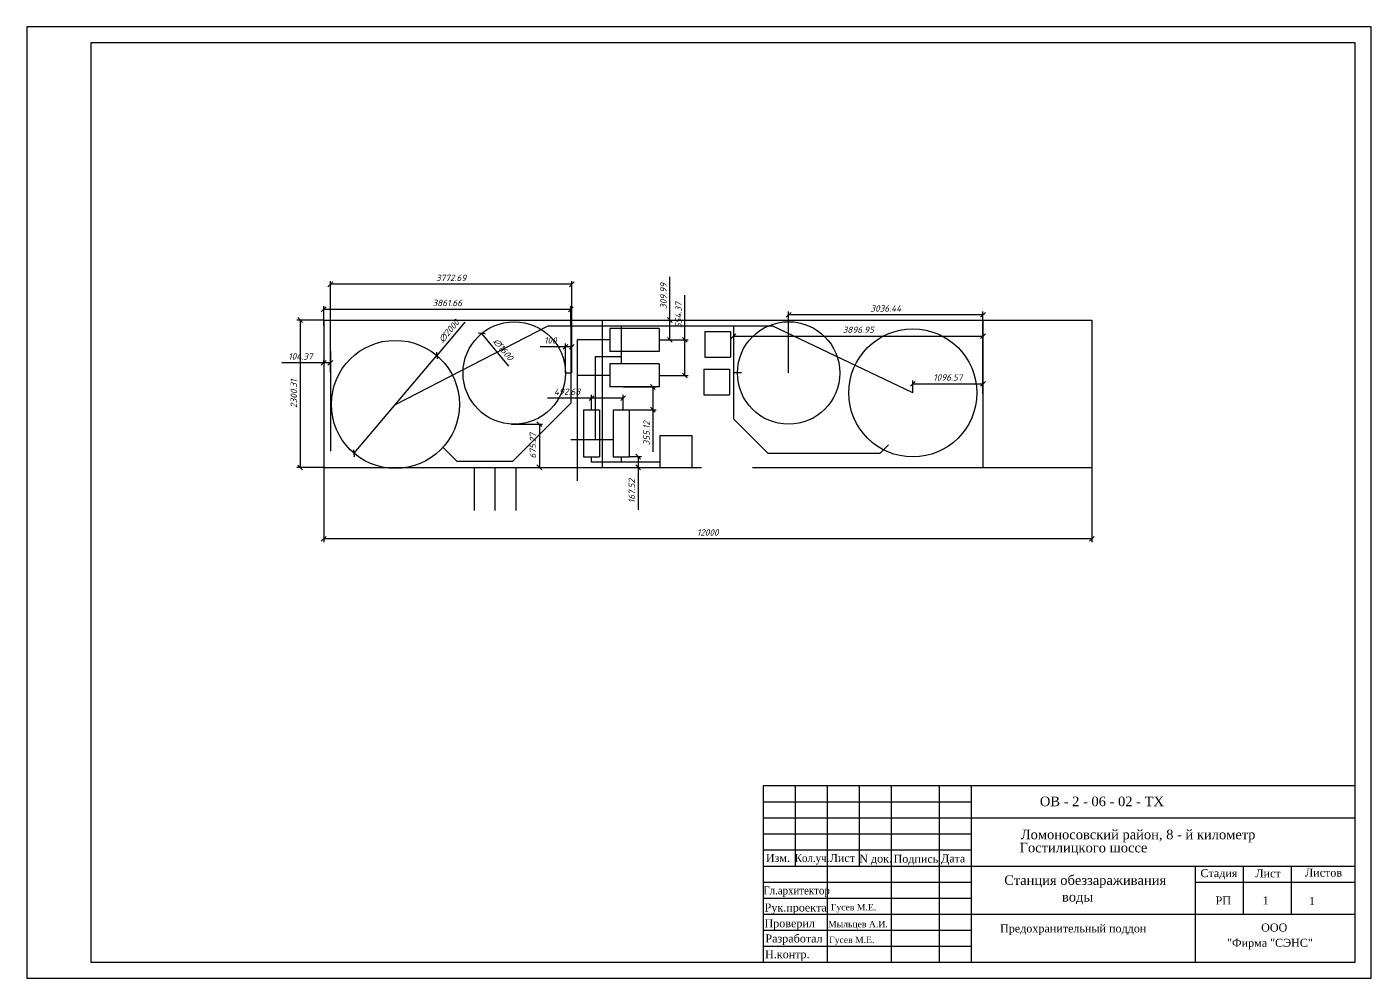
# Model space of a CAD drawing. Header units: millimetres. Extents: x -17979 to 93814, y -32242 to 30101.
# Drawn here: x 51119 to 93119, y 401 to 30101 of the extents above; entities that cross this region are included whole.
import ezdxf

# ---------------------------------------------------------------- set-up
doc = ezdxf.new("R2010")
doc.units = ezdxf.units.MM
doc.styles.add('CН', font='')
doc.styles.add('СИС', font='txt.shx', dxfattribs={"oblique": 15})
doc.styles.add('СН с наклоном', font='', dxfattribs={"oblique": 15})
doc.styles.get('CН').set_extended_font_data('Times New Roman Cyr')
doc.styles.get('СН с наклоном').set_extended_font_data('Times New Roman Cyr')
doc.dimstyles.new('50 СИС', dxfattribs={"dimscale": 0, "dimtxt": 200, "dimasz": 150, "dimexe": 100, "dimexo": 0.625, "dimgap": 100, "dimtad": 1, "dimlfac": 0.5, "dimdsep": 46, "dimtxsty": 'СИС', "dimblk": 'OBLIQUE', "dimcen": 2.5, "dimclrd": 3, "dimclre": 3, "dimclrt": 7, "dimadec": 0, "dimazin": 0, "dimtm": 1e-09, "dimtfac": 1, "dimtmove": 0, "dimatfit": 3, "dimldrblk": 'NONE', "dimfxl": 0, "dimtolj": 1, "dimtzin": 0, "dimarcsym": 0})

# ---------------------------------------------------------------- blocks, each defined once
blk = doc.blocks.new('_OBLIQUE')
at = {"color": 0, "linetype": 'ByBlock'}
blk.add_line((-0.5, -0.5), (0.5, 0.5), dxfattribs=at)
blk = doc.blocks.new('*D24')
at = {"color": 3, "lineweight": -2}
for p, q in [((60392, 16346), (60392, 14015)), ((84392, 16346), (84392, 14015)), ((84392, 14115), (60392, 14115))]:
    blk.add_line(p, q, dxfattribs=at)
at = {"layer": 'Defpoints', "color": 0}
for p in [(60392, 16347), (84392, 16347), (60392, 14115)]:
    blk.add_point(p, dxfattribs=at)
at = {"color": 3, "lineweight": -2, "xscale": 150, "yscale": 150, "zscale": 150, "rotation": 180}
blk.add_blockref('_OBLIQUE', (60392, 14115), dxfattribs=at)
at = {"color": 3, "lineweight": -2, "xscale": 150, "yscale": 150, "zscale": 150}
blk.add_blockref('_OBLIQUE', (84392, 14115), dxfattribs=at)
at = {"color": 7, "insert": (72392, 14315), "char_height": 200, "attachment_point": 5, "style": 'СИС'}
blk.add_mtext('\\A1;12000', dxfattribs=at)
blk = doc.blocks.new('_None')
blk = doc.blocks.new('*D25')
at = {"color": 3, "lineweight": -2}
for p, q in [((60391, 20947), (59556, 20947)), ((59656, 20947), (59656, 16346)), ((60391, 16346), (59556, 16346))]:
    blk.add_line(p, q, dxfattribs=at)
at = {"layer": 'Defpoints', "color": 0}
for p in [(60392, 20947), (59656, 16346), (60392, 16346)]:
    blk.add_point(p, dxfattribs=at)
at = {"color": 3, "lineweight": -2, "xscale": 150, "yscale": 150, "zscale": 150}
for p, rotation in [((59656, 20947), 90), ((59656, 16346), 270)]:
    blk.add_blockref('_OBLIQUE', p, dxfattribs=dict(at, rotation=rotation))
at = {"color": 7, "insert": (59456, 18646), "char_height": 200, "attachment_point": 5, "rotation": 90, "style": 'СИС'}
blk.add_mtext('\\A1;2300.31', dxfattribs=at)
blk = doc.blocks.new('*D26')
at = {"color": 3, "lineweight": -2}
for p in [(64803, 20880), (61342, 16786)]:
    blk.add_line(p, (63924, 19841), dxfattribs=at)
at = {"layer": 'Defpoints', "color": 0}
for p in [(63924, 19841), (61342, 16786)]:
    blk.add_point(p, dxfattribs=at)
at = {"color": 3, "lineweight": -2, "xscale": 150, "yscale": 150, "zscale": 150}
for p, rotation in [((63924, 19841), 229.7816838810232), ((61342, 16786), 49.78168388102324)]:
    blk.add_blockref('_OBLIQUE', p, dxfattribs=dict(at, rotation=rotation))
at = {"color": 7, "insert": (64308, 20604), "char_height": 200, "attachment_point": 5, "rotation": 49.7817, "style": 'СИС'}
blk.add_mtext('\\A1;∅2000', dxfattribs=at)
blk = doc.blocks.new('*D27')
at = {"color": 3, "lineweight": -2}
blk.add_line((66173, 19504), (65329, 20530), dxfattribs=at)
at = {"layer": 'Defpoints', "color": 0}
for p in [(65329, 20530), (67362, 18059)]:
    blk.add_point(p, dxfattribs=at)
at = {"color": 3, "lineweight": -2, "xscale": 150, "yscale": 150, "zscale": 150, "rotation": 129.4472711270436}
blk.add_blockref('_OBLIQUE', (65329, 20530), dxfattribs=at)
at = {"color": 7, "insert": (66001, 20028), "char_height": 200, "attachment_point": 5, "rotation": 309.4473, "style": 'СИС'}
blk.add_mtext('\\A1;∅1600', dxfattribs=at)
blk = doc.blocks.new('*D28')
at = {"color": 3, "lineweight": -2}
for p, q in [((78798, 18673), (78798, 19057)), ((78798, 18957), (80992, 18957)), ((80992, 18647), (80992, 19057))]:
    blk.add_line(p, q, dxfattribs=at)
at = {"layer": 'Defpoints', "color": 0}
for p in [(80992, 18957), (78798, 18673), (80992, 18647)]:
    blk.add_point(p, dxfattribs=at)
at = {"color": 3, "lineweight": -2, "xscale": 150, "yscale": 150, "zscale": 150, "rotation": 180}
blk.add_blockref('_OBLIQUE', (78798, 18957), dxfattribs=at)
at = {"color": 3, "lineweight": -2, "xscale": 150, "yscale": 150, "zscale": 150}
blk.add_blockref('_OBLIQUE', (80992, 18957), dxfattribs=at)
at = {"color": 7, "insert": (79895, 19157), "char_height": 200, "attachment_point": 5, "style": 'СИС'}
blk.add_mtext('\\A1;1096.57', dxfattribs=at)
blk = doc.blocks.new('*D29')
at = {"color": 3, "lineweight": -2}
for p, q in [((74919, 19296), (74919, 21210)), ((80992, 21110), (74919, 21110)), ((80992, 18958), (80992, 21210))]:
    blk.add_line(p, q, dxfattribs=at)
at = {"layer": 'Defpoints', "color": 0}
for p in [(74919, 21110), (74919, 19295), (80992, 18957)]:
    blk.add_point(p, dxfattribs=at)
at = {"color": 3, "lineweight": -2, "xscale": 150, "yscale": 150, "zscale": 150, "rotation": 180}
blk.add_blockref('_OBLIQUE', (74919, 21110), dxfattribs=at)
at = {"color": 3, "lineweight": -2, "xscale": 150, "yscale": 150, "zscale": 150}
blk.add_blockref('_OBLIQUE', (80992, 21110), dxfattribs=at)
at = {"color": 7, "insert": (77955, 21310), "char_height": 200, "attachment_point": 5, "style": 'СИС'}
blk.add_mtext('\\A1;3036.44', dxfattribs=at)
blk = doc.blocks.new('*D30')
at = {"color": 3, "lineweight": -2}
for p, q in [((71206, 20947), (71206, 22299)), ((70872, 20947), (71306, 20947)), ((71206, 20327), (71206, 20947)), ((70872, 20327), (71306, 20327))]:
    blk.add_line(p, q, dxfattribs=at)
at = {"layer": 'Defpoints', "color": 0}
for p in [(70871, 20947), (71206, 20947), (70871, 20327)]:
    blk.add_point(p, dxfattribs=at)
at = {"color": 3, "lineweight": -2, "xscale": 150, "yscale": 150, "zscale": 150}
for p, rotation in [((71206, 20947), 90), ((71206, 20327), 270)]:
    blk.add_blockref('_OBLIQUE', p, dxfattribs=dict(at, rotation=rotation))
at = {"color": 7, "insert": (71006, 21698), "char_height": 200, "attachment_point": 5, "rotation": 90, "style": 'СИС'}
blk.add_mtext('\\A1;309.99', dxfattribs=at)
blk = doc.blocks.new('*D31')
at = {"color": 3, "lineweight": -2}
for p, q in [((71676, 20327), (71676, 21721)), ((70873, 20327), (71776, 20327)), ((71676, 19218), (71676, 20327)), ((70872, 19218), (71776, 19218))]:
    blk.add_line(p, q, dxfattribs=at)
at = {"layer": 'Defpoints', "color": 0}
for p in [(70872, 20327), (71676, 20327), (70871, 19218)]:
    blk.add_point(p, dxfattribs=at)
at = {"color": 3, "lineweight": -2, "xscale": 150, "yscale": 150, "zscale": 150}
for p, rotation in [((71676, 20327), 90), ((71676, 19218), 270)]:
    blk.add_blockref('_OBLIQUE', p, dxfattribs=dict(at, rotation=rotation))
at = {"color": 7, "insert": (71476, 21099), "char_height": 200, "attachment_point": 5, "rotation": 90, "style": 'СИС'}
blk.add_mtext('\\A1;554.37', dxfattribs=at)
blk = doc.blocks.new('*D32')
at = {"color": 3, "lineweight": -2}
for p, q in [((69748, 18858), (70779, 18858)), ((70679, 18858), (70679, 18148)), ((69748, 18148), (70779, 18148)), ((70679, 18148), (70679, 16829))]:
    blk.add_line(p, q, dxfattribs=at)
at = {"layer": 'Defpoints', "color": 0}
for p in [(69747, 18858), (69747, 18148), (70679, 18148)]:
    blk.add_point(p, dxfattribs=at)
at = {"color": 3, "lineweight": -2, "xscale": 150, "yscale": 150, "zscale": 150}
for p, rotation in [((70679, 18858), 90), ((70679, 18148), 270)]:
    blk.add_blockref('_OBLIQUE', p, dxfattribs=dict(at, rotation=rotation))
at = {"color": 7, "insert": (70479, 17413), "char_height": 200, "attachment_point": 5, "rotation": 90, "style": 'СИС'}
blk.add_mtext('\\A1;355.12', dxfattribs=at)
blk = doc.blocks.new('*D33')
at = {"color": 3, "lineweight": -2}
for p, q in [((68762, 18510), (67386, 18510)), ((68762, 18148), (68762, 18610)), ((69748, 18510), (68762, 18510)), ((69748, 18148), (69748, 18610))]:
    blk.add_line(p, q, dxfattribs=at)
at = {"layer": 'Defpoints', "color": 0}
for p in [(68762, 18510), (68762, 18148), (69748, 18148)]:
    blk.add_point(p, dxfattribs=at)
at = {"color": 3, "lineweight": -2, "xscale": 150, "yscale": 150, "zscale": 150, "rotation": 180}
blk.add_blockref('_OBLIQUE', (68762, 18510), dxfattribs=at)
at = {"color": 3, "lineweight": -2, "xscale": 150, "yscale": 150, "zscale": 150}
blk.add_blockref('_OBLIQUE', (69748, 18510), dxfattribs=at)
at = {"color": 7, "insert": (67999, 18710), "char_height": 200, "attachment_point": 5, "style": 'СИС'}
blk.add_mtext('\\A1;492.68', dxfattribs=at)
blk = doc.blocks.new('*D34')
at = {"color": 3, "lineweight": -2}
for p, q in [((69941, 16682), (70318, 16682)), ((70218, 16682), (70218, 16347)), ((69941, 16347), (70318, 16347)), ((70218, 16347), (70218, 15019))]:
    blk.add_line(p, q, dxfattribs=at)
at = {"layer": 'Defpoints', "color": 0}
for p in [(69941, 16682), (69941, 16347), (70218, 16347)]:
    blk.add_point(p, dxfattribs=at)
at = {"color": 3, "lineweight": -2, "xscale": 150, "yscale": 150, "zscale": 150}
for p, rotation in [((70218, 16682), 90), ((70218, 16347), 270)]:
    blk.add_blockref('_OBLIQUE', p, dxfattribs=dict(at, rotation=rotation))
at = {"color": 7, "insert": (70018, 15608), "char_height": 200, "attachment_point": 5, "rotation": 90, "style": 'СИС'}
blk.add_mtext('\\A1;167.52', dxfattribs=at)
blk = doc.blocks.new('*D35')
at = {"color": 3, "lineweight": -2}
for p, q in [((66248, 17697), (67230, 17697)), ((67130, 17697), (67130, 16347)), ((66248, 16347), (67230, 16347))]:
    blk.add_line(p, q, dxfattribs=at)
at = {"layer": 'Defpoints', "color": 0}
for p in [(66247, 17697), (66247, 16347), (67130, 16347)]:
    blk.add_point(p, dxfattribs=at)
at = {"color": 3, "lineweight": -2, "xscale": 150, "yscale": 150, "zscale": 150}
for p, rotation in [((67130, 17697), 90), ((67130, 16347), 270)]:
    blk.add_blockref('_OBLIQUE', p, dxfattribs=dict(at, rotation=rotation))
at = {"color": 7, "insert": (66930, 17022), "char_height": 200, "attachment_point": 5, "rotation": 90, "style": 'СИС'}
blk.add_mtext('\\A1;675.27', dxfattribs=at)
blk = doc.blocks.new('*D36')
at = {"color": 3, "lineweight": -2}
for p, q in [((73198, 20769), (73198, 20343)), ((80992, 20769), (80992, 20343)), ((73198, 20443), (80992, 20443))]:
    blk.add_line(p, q, dxfattribs=at)
at = {"layer": 'Defpoints', "color": 0}
for p in [(73198, 20770), (80992, 20770), (80992, 20443)]:
    blk.add_point(p, dxfattribs=at)
at = {"color": 3, "lineweight": -2, "xscale": 150, "yscale": 150, "zscale": 150, "rotation": 180}
blk.add_blockref('_OBLIQUE', (73198, 20443), dxfattribs=at)
at = {"color": 3, "lineweight": -2, "xscale": 150, "yscale": 150, "zscale": 150}
blk.add_blockref('_OBLIQUE', (80992, 20443), dxfattribs=at)
at = {"color": 7, "insert": (77095, 20643), "char_height": 200, "attachment_point": 5, "style": 'СИС'}
blk.add_mtext('\\A1;3896.95', dxfattribs=at)
blk = doc.blocks.new('*D37')
at = {"color": 3, "lineweight": -2}
for p, q in [((60392, 20770), (60392, 21381)), ((68115, 21281), (60392, 21281)), ((68115, 20770), (68115, 21381))]:
    blk.add_line(p, q, dxfattribs=at)
at = {"layer": 'Defpoints', "color": 0}
for p in [(60392, 21281), (60392, 20770), (68115, 20770)]:
    blk.add_point(p, dxfattribs=at)
at = {"color": 3, "lineweight": -2, "xscale": 150, "yscale": 150, "zscale": 150, "rotation": 180}
blk.add_blockref('_OBLIQUE', (60392, 21281), dxfattribs=at)
at = {"color": 3, "lineweight": -2, "xscale": 150, "yscale": 150, "zscale": 150}
blk.add_blockref('_OBLIQUE', (68115, 21281), dxfattribs=at)
at = {"color": 7, "insert": (64253, 21481), "char_height": 200, "attachment_point": 5, "style": 'СИС'}
blk.add_mtext('\\A1;3861.66', dxfattribs=at)
blk = doc.blocks.new('*D38')
at = {"color": 3, "lineweight": -2}
for p, q in [((60392, 19610), (59088, 19610)), ((60392, 19611), (60392, 19710)), ((60600, 19610), (60392, 19610)), ((60600, 19611), (60600, 19710))]:
    blk.add_line(p, q, dxfattribs=at)
at = {"layer": 'Defpoints', "color": 0}
for p in [(60392, 19610), (60392, 19610), (60600, 19610)]:
    blk.add_point(p, dxfattribs=at)
at = {"color": 3, "lineweight": -2, "xscale": 150, "yscale": 150, "zscale": 150, "rotation": 180}
blk.add_blockref('_OBLIQUE', (60392, 19610), dxfattribs=at)
at = {"color": 3, "lineweight": -2, "xscale": 150, "yscale": 150, "zscale": 150}
blk.add_blockref('_OBLIQUE', (60600, 19610), dxfattribs=at)
at = {"color": 7, "insert": (59665, 19810), "char_height": 200, "attachment_point": 5, "style": 'СИС'}
blk.add_mtext('\\A1;104.37', dxfattribs=at)
blk = doc.blocks.new('*D39')
at = {"color": 3, "lineweight": -2}
for p, q in [((67946, 19942), (67946, 20214)), ((68146, 19942), (68146, 20214)), ((67946, 20114), (67151, 20114)), ((68146, 20114), (67946, 20114))]:
    blk.add_line(p, q, dxfattribs=at)
at = {"layer": 'Defpoints', "color": 0}
for p in [(67946, 20114), (67946, 19941), (68146, 19941)]:
    blk.add_point(p, dxfattribs=at)
at = {"color": 3, "lineweight": -2, "xscale": 150, "yscale": 150, "zscale": 150, "rotation": 180}
blk.add_blockref('_OBLIQUE', (67946, 20114), dxfattribs=at)
at = {"color": 3, "lineweight": -2, "xscale": 150, "yscale": 150, "zscale": 150}
blk.add_blockref('_OBLIQUE', (68146, 20114), dxfattribs=at)
at = {"color": 7, "insert": (67473, 20314), "char_height": 200, "attachment_point": 5, "style": 'СИС'}
blk.add_mtext('\\A1;100', dxfattribs=at)
blk = doc.blocks.new('*D40')
at = {"color": 3, "lineweight": -2}
for p, q in [((60600, 19297), (60600, 22164)), ((68146, 22064), (60600, 22064)), ((68146, 19297), (68146, 22164))]:
    blk.add_line(p, q, dxfattribs=at)
at = {"layer": 'Defpoints', "color": 0}
for p in [(60600, 22064), (60600, 19296), (68146, 19296)]:
    blk.add_point(p, dxfattribs=at)
at = {"color": 3, "lineweight": -2, "xscale": 150, "yscale": 150, "zscale": 150, "rotation": 180}
blk.add_blockref('_OBLIQUE', (60600, 22064), dxfattribs=at)
at = {"color": 3, "lineweight": -2, "xscale": 150, "yscale": 150, "zscale": 150}
blk.add_blockref('_OBLIQUE', (68146, 22064), dxfattribs=at)
at = {"color": 7, "insert": (64373, 22264), "char_height": 200, "attachment_point": 5, "style": 'СИС'}
blk.add_mtext('\\A1;3772.69', dxfattribs=at)

msp = doc.modelspace()

# ---------------------------------------------------------------- linework, layer by layer
for p, q in [((93118.6853, 30100.7833), (51118.6853, 30100.7833)), ((51118.6853, 30100.7833), (51118.6853, 400.7833)), ((93118.6853, 400.7833), (93118.6853, 30100.7833)), ((92618.6853, 29600.7833), (53118.6853, 29600.7833)), ((53118.6853, 29600.7833), (53118.6853, 900.7833)), ((92618.6853, 900.7833), (92618.6853, 29600.7833)), ((60391.6194, 20946.6874), (84391.6194, 20946.6874)), ((60391.6194, 20946.6874), (60391.6194, 16346.6874)), ((69091.6194, 20946.6874), (69091.6194, 16346.6874)), ((80991.6194, 20946.6874), (80991.6194, 16346.6874)), ((84391.6194, 20946.6874), (84391.6194, 16346.6874)), ((60600.3678, 19970.9419), (60600.3678, 16852.0309)), ((67945.7386, 19296.0943), (67945.7386, 19940.9556)), ((68145.7386, 19296.0943), (68145.7386, 19940.9556)), ((73446.6794, 19296.0943), (73197.7147, 19296.0943)), ((78040.0847, 17053.491), (77774.6426, 16788.049)), ((60391.6194, 16346.6874), (72191.6194, 16346.6874)), ((65091.6194, 16346.6874), (65091.6194, 14998.525)), ((65741.6194, 16346.6874), (65741.6194, 14998.525)), ((66391.6194, 16346.6874), (66391.6194, 14998.525)), ((73791.6194, 16346.6874), (84391.6194, 16346.6874)), ((92618.6853, 6400.7833), (74118.6853, 6400.7833)), ((74118.6853, 6400.7833), (74118.6853, 900.7833)), ((75118.6853, 6400.7833), (75118.6853, 3900.7833)), ((76118.6853, 6400.7833), (76118.6853, 900.7833)), ((77118.6853, 6400.7833), (77118.6853, 3900.7833)), ((78118.6853, 6400.7833), (78118.6853, 900.7833)), ((79618.6853, 6400.7833), (79618.6853, 900.7833)), ((80618.6853, 6400.7833), (80618.6853, 900.7833)), ((74118.6853, 5900.7833), (80618.6853, 5900.7833)), ((74118.6853, 5400.7833), (92618.6853, 5400.7833)), ((74118.6853, 4900.7833), (80618.6853, 4900.7833)), ((74118.6853, 4400.7833), (80618.6853, 4400.7833)), ((74118.6853, 3900.7833), (92618.6853, 3900.7833)), ((87618.6853, 3900.7833), (87618.6853, 900.7833)), ((89118.6853, 3900.7833), (89118.6853, 2400.7833)), ((90618.6853, 3900.7833), (90618.6853, 2400.7833)), ((74118.6853, 3400.7833), (80618.6853, 3400.7833)), ((87618.6853, 3400.7833), (92618.6853, 3400.7833)), ((74118.6853, 2900.7833), (80618.6853, 2900.7833)), ((74118.6853, 2400.7833), (92618.6853, 2400.7833)), ((74118.6853, 1900.7833), (80618.6853, 1900.7833)), ((74118.6853, 1400.7833), (80618.6853, 1400.7833)), ((53118.6853, 900.7833), (92618.6853, 900.7833)), ((51118.6853, 400.7833), (93118.6853, 400.7833))]:
    msp.add_line(p, q)
at = {"color": 2}
for p, q in [((62632.9056, 18313.5661), (67403.8441, 20769.5644)), ((67403.8441, 20769.5644), (74401.7397, 20769.5644)), ((68114.9359, 20769.5644), (68114.9359, 18354.2277)), ((69691.763, 20769.5644), (69691.763, 19577.9661)), ((73197.7147, 20769.5644), (73197.7147, 17858.7542)), ((78798.4859, 18672.6281), (74401.7397, 20769.5644)), ((68875.4831, 19808.81), (68875.4831, 17212.01)), ((68875.4831, 19808.81), (69691.763, 19808.81)), ((67945.7386, 19296.0943), (68114.9359, 19296.0943)), ((68114.9359, 18354.2277), (66305.015, 16544.3068)), ((74268.4199, 16788.049), (73197.7147, 17858.7542)), ((64118.5543, 16974.5933), (64548.8408, 16544.3068)), ((69440.5434, 17212.01), (68114.9359, 17212.01)), ((64548.8408, 16544.3068), (66305.015, 16544.3068)), ((68758.0631, 16507.524), (68758.0631, 16681.7203)), ((70894.5759, 16507.524), (68758.0631, 16507.524)), ((69694.3243, 16507.524), (69694.3243, 16681.7203)), ((74268.4199, 16788.049), (77774.6426, 16788.049))]:
    msp.add_line(p, q, dxfattribs=at)
at = {"color": 1}
for p, q in [((69335.4443, 20686.7068), (69335.4443, 19966.7068)), ((70871.4443, 20686.7068), (69335.4443, 20686.7068)), ((70871.4443, 20686.7068), (70871.4443, 19966.7068)), ((70871.4443, 19966.7068), (69335.4443, 19966.7068)), ((69335.4443, 19577.9661), (69335.4443, 18857.9661)), ((70871.4443, 19577.9661), (69335.4443, 19577.9661)), ((70871.4443, 19577.9661), (70871.4443, 18857.9661)), ((70871.4443, 18857.9661), (69335.4443, 18857.9661))]:
    msp.add_line(p, q, dxfattribs=at)
at = {"color": 4}
for p, q in [((72298.828, 20585.7671), (72298.828, 19785.7671)), ((72298.828, 20585.7671), (73098.828, 20585.7671)), ((73098.828, 20585.7671), (73098.828, 19785.7671)), ((72298.828, 19785.7671), (73098.828, 19785.7671)), ((72266.9163, 19409.3109), (72266.9163, 18609.3109)), ((72266.9163, 19409.3109), (73066.9163, 19409.3109)), ((73066.9163, 19409.3109), (73066.9163, 18609.3109)), ((72266.9163, 18609.3109), (73066.9163, 18609.3109))]:
    msp.add_line(p, q, dxfattribs=at)
at = {"color": 3}
for p, q in [((68316.799, 20326.7068), (68316.799, 15925.0057)), ((69335.4443, 20326.7068), (68316.799, 20326.7068)), ((69335.4443, 19217.9661), (68316.799, 19217.9661))]:
    msp.add_line(p, q, dxfattribs=at)
at = {"color": 5}
for p, q in [((68512.2954, 18147.7203), (68512.2954, 16681.7203)), ((68512.2954, 18147.7203), (69012.2954, 18147.7203)), ((69012.2954, 18147.7203), (69012.2954, 16681.7203)), ((69440.5434, 18147.7203), (69440.5434, 16681.7203)), ((69440.5434, 18147.7203), (69940.5434, 18147.7203)), ((69940.5434, 18147.7203), (69940.5434, 16681.7203)), ((70894.5759, 17346.6874), (71894.5759, 17346.6874)), ((70894.5759, 17346.6874), (70894.5759, 16346.6874)), ((71894.5759, 17346.6874), (71894.5759, 16346.6874)), ((68512.2954, 16681.7203), (69012.2954, 16681.7203)), ((69440.5434, 16681.7203), (69940.5434, 16681.7203)), ((70894.5759, 16346.6874), (71894.5759, 16346.6874))]:
    msp.add_line(p, q, dxfattribs=at)
for centre, radius in [((66345.7397, 19294.192), 1600), ((74918.7466, 19295.0022), 1600), ((78798.4859, 18672.6281), 2000), ((62632.9056, 18313.5661), 2000)]:
    msp.add_circle(centre, radius)

# ---------------------------------------------------------------- texts
for s, height, style, p in [('ОВ - 2 - 06 - 02 - ТХ', 300, 'CН', (82769.5301, 5768.416)), ('Ломоносовский район, 8 - й километр', 300, 'CН', (82172.2803, 4736.1694)), ('Гостилицкого шоссе', 300, 'CН', (82134.9522, 4325.758)), ('Изм.', 250, 'CН', (74207.2607, 4026.7341)), ('Лист', 250, 'CН', (76202.001, 4024.4141)), ('N док.', 250, 'CН', (77124.7372, 4008.0626)), ('Подпись', 250, 'CН', (78197.8351, 4001.0776)), ('Дата', 250, 'CН', (79681.1086, 4011.1521)), ('Стадия', 250, 'CН', (87787.5714, 3553.6467)), ('Лист', 250, 'CН', (89501.8924, 3546.0675)), ('Листов', 250, 'CН', (91052.9797, 3569.7484)), ('Станция обеззараживания', 300, 'СН с наклоном', (81655.3928, 3310.4444)), ('воды', 300, 'СН с наклоном', (83459.5847, 2788.1028)), ('РП', 250, 'CН', (88258.2513, 2698.8092)), ('1', 250, 'CН', (89726.4902, 2698.8092)), ('Рук.проекта', 250, 'CН', (74169.246, 2478.8296)), ('Гусев М.Е.', 200, 'CН', (76239.0316, 2515.2765)), ('1', 250, 'CН', (91177.0395, 2681.1279)), ('Проверил', 250, 'CН', (74164.9719, 1986.8716)), ('Мыльцев А.И.', 200, 'CН', (76152.7065, 1986.8716)), ('ООО', 250, 'CН', (89682.2843, 1854.951)), ('Разработал', 250, 'CН', (74192.326, 1513.1292)), ('Гусев М.Е.', 200, 'CН', (76184.3234, 1494.9084)), ('Предохранительный поддон', 250, 'CН', (81524.5394, 1826.8869)), ('Н.контр.', 250, 'CН', (74183.208, 1021.166)), ('"Фирма "СЭНС"', 250, 'CН', (88618.9886, 1377.4304))]:
    msp.add_text(s, height=height, dxfattribs=dict(style=style)).set_placement(p)
at = {"style": 'CН', "width": 0.9}
for s, p in [('Кол.уч.', (75111.7712, 4026.7341)), ('Гл.архитектор', (74129.2857, 3013.9057))]:
    msp.add_text(s, height=250, dxfattribs=at).set_placement(p)

# ---------------------------------------------------------------- dimensions: what is measured, and where the dimension line sits
for base, p1, p2, picture, middle in [((60600.3678, 22064.3055), (68145.7386, 19296.0943), (60600.3678, 19296.0943), '*D40', (64373.0532, 22264.3055)), ((60391.6194, 21281.4871), (68114.9359, 20769.5644), (60391.6194, 20769.5644), '*D37', (64253.2777, 21481.4871)), ((74918.7466, 21109.8654), (80991.6194, 18956.9034), (74918.7466, 19295.0022), '*D29', (77955.183, 21309.8654)), ((80991.6194, 20443.1649), (73197.7147, 20769.5644), (80991.6194, 20769.5644), '*D36', (77094.6671, 20643.1649)), ((67945.7386, 20113.6221), (68145.7386, 19940.9556), (67945.7386, 19940.9556), '*D39', (67473.4095, 20313.6221)), ((60391.6194, 19610.4648), (60600.3678, 19610.4648), (60391.6194, 19610.4648), '*D38', (59664.8245, 19810.4648)), ((80991.6194, 18956.9034), (78798.4859, 18672.6281), (80991.6194, 18646.6874), '*D28', (79895.0527, 19156.9034)), ((68762.2954, 18510.41), (69747.6536, 18147.7203), (68762.2954, 18147.7203), '*D33', (67998.8979, 18710.41)), ((60391.6194, 14115.0971), (84391.6194, 16346.6874), (60391.6194, 16346.6874), '*D24', (72391.6194, 14315.0971))]:
    dim = msp.add_linear_dim(base=base, p1=p1, p2=p2, dimstyle='50 СИС', override={"dimscale": 1})
    dim.commit()
    dim.dimension.update_dxf_attribs({"geometry": picture, "text_midpoint": middle})
for base, p1, p2, picture, middle in [((71205.5943, 20946.6874), (70871.4443, 20326.7068), (70871.4443, 20946.6874), '*D30', (71005.5943, 21697.8841)), ((71676.397, 20326.7068), (70871.4443, 19217.9661), (70872.0693, 20326.7068), '*D31', (71476.397, 21099.0359)), ((59656.1032, 16346.0624), (60391.6194, 20946.6874), (60391.6194, 16346.0624), '*D25', (59456.1032, 18646.3749)), ((70679.4028, 18147.7203), (69747.0286, 18857.9661), (69747.0286, 18147.7203), '*D32', (70479.4028, 17413.1903)), ((67129.9699, 16346.6874), (66247.0857, 17697.2363), (66247.0857, 16346.6874), '*D35', (66929.9699, 17021.9619)), ((70217.8315, 16346.6874), (69940.5434, 16681.7203), (69940.5434, 16346.6874), '*D34', (70017.8315, 15607.6917))]:
    dim = msp.add_linear_dim(base=base, p1=p1, p2=p2, angle=90, dimstyle='50 СИС', override={"dimscale": 1})
    dim.commit()
    dim.dimension.update_dxf_attribs({"geometry": picture, "text_midpoint": middle})
dim = msp.add_diameter_dim_2p(p1=(61341.502, 16786.3868), p2=(63924.3092, 19840.7454), dimstyle='50 СИС', override={"dimscale": 1})
dim.commit()
dim.dimension.update_dxf_attribs({"geometry": '*D26', "text_midpoint": (64307.9516, 20604.171)})
dim = msp.add_diameter_dim_2p(p1=(67362.3283, 18058.6565), p2=(65329.1512, 20529.7274), dimstyle='50 СИС', override={"dimscale": 1})
dim.commit()
dim.dimension.update_dxf_attribs({"geometry": '*D27', "text_midpoint": (65846.3379, 19901.152), "dimtype": 163})

doc.saveas('drawing.dxf')
